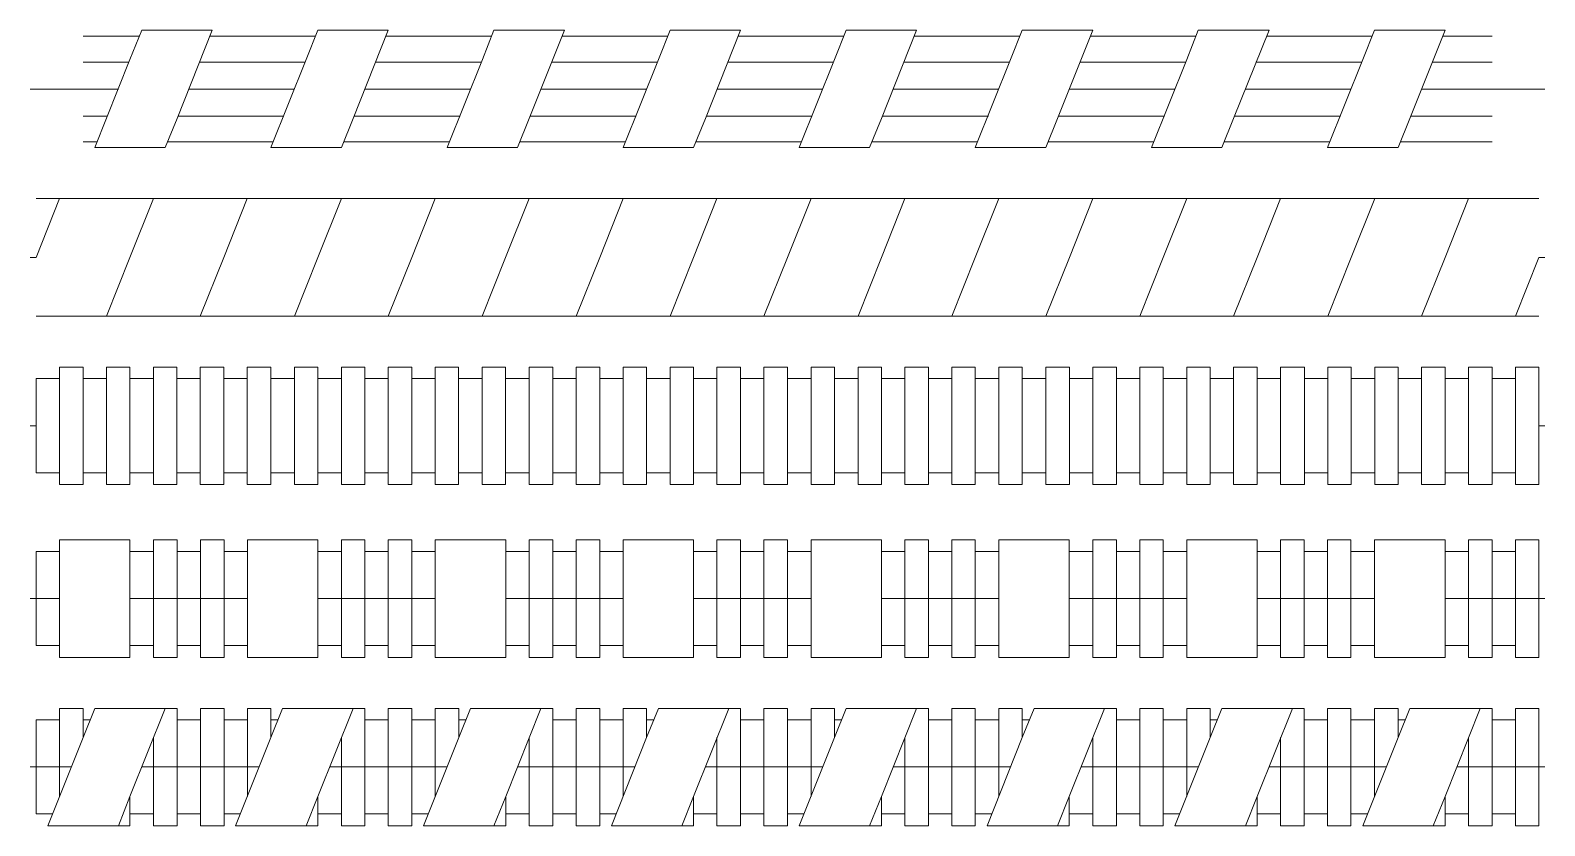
# Model space of a CAD drawing. Header units: inches. Extents: x 47316 to 59086, y 3141 to 11743.
# Drawn here: x 50332.7 to 50397.3, y 4978.8 to 5012.7 of the extents above; entities that cross this region are included whole.
import ezdxf

# ---------------------------------------------------------------- set-up
doc = ezdxf.new("R2010")
doc.units = ezdxf.units.IN
doc.header["$MEASUREMENT"] = 0
doc.layers.add('_BLACK_HOLE', color=7, linetype='Continuous')

msp = doc.modelspace()

# ---------------------------------------------------------------- linework, layer by layer
at = {"layer": '_BLACK_HOLE', "lineweight": 0}
for p, q in [((50336.945, 5011.47), (50337.452, 5012.718)), ((50337.452, 5012.718), (50338.959, 5012.718)), ((50338.959, 5012.718), (50340.453, 5012.718)), ((50340.453, 5012.718), (50338.959, 5008.962)), ((50344.468, 5011.47), (50344.962, 5012.718)), ((50344.962, 5012.718), (50346.469, 5012.718)), ((50346.469, 5012.718), (50347.964, 5012.718)), ((50347.964, 5012.718), (50346.469, 5008.962)), ((50351.979, 5011.47), (50352.473, 5012.718)), ((50352.473, 5012.718), (50353.98, 5012.718)), ((50353.98, 5012.718), (50355.475, 5012.718)), ((50355.475, 5012.718), (50353.98, 5008.962)), ((50359.49, 5011.47), (50359.984, 5012.718)), ((50359.984, 5012.718), (50361.491, 5012.718)), ((50361.491, 5012.718), (50362.986, 5012.718)), ((50362.986, 5012.718), (50361.491, 5008.962)), ((50367.001, 5011.47), (50367.495, 5012.718)), ((50367.495, 5012.718), (50369.002, 5012.718)), ((50369.002, 5012.718), (50370.497, 5012.718)), ((50370.497, 5012.718), (50369.002, 5008.962)), ((50374.511, 5011.47), (50375.006, 5012.718)), ((50375.006, 5012.718), (50376.513, 5012.718)), ((50376.513, 5012.718), (50378.02, 5012.718)), ((50378.02, 5012.718), (50376.513, 5008.962)), ((50382.022, 5011.47), (50382.516, 5012.718)), ((50382.516, 5012.718), (50384.023, 5012.718)), ((50384.023, 5012.718), (50385.531, 5012.718)), ((50385.531, 5012.718), (50384.023, 5008.962)), ((50389.533, 5011.47), (50390.027, 5012.718)), ((50390.027, 5012.718), (50391.534, 5012.718)), ((50391.534, 5012.718), (50393.041, 5012.718)), ((50393.041, 5012.718), (50391.534, 5008.962)), ((50334.944, 5012.471), (50336.945, 5012.471)), ((50336.945, 5012.471), (50337.353, 5012.471)), ((50340.355, 5012.471), (50340.96, 5012.471)), ((50340.96, 5012.471), (50342.455, 5012.471)), ((50342.455, 5012.471), (50344.468, 5012.471)), ((50344.468, 5012.471), (50344.864, 5012.471)), ((50347.865, 5012.471), (50348.471, 5012.471)), ((50348.471, 5012.471), (50349.965, 5012.471)), ((50349.965, 5012.471), (50351.979, 5012.471)), ((50351.979, 5012.471), (50352.374, 5012.471)), ((50355.376, 5012.471), (50355.982, 5012.471)), ((50355.982, 5012.471), (50357.476, 5012.471)), ((50357.489, 5012.471), (50359.49, 5012.471)), ((50359.49, 5012.471), (50359.885, 5012.471)), ((50362.887, 5012.471), (50363.492, 5012.471)), ((50363.492, 5012.471), (50364.999, 5012.471)), ((50364.999, 5012.471), (50367.001, 5012.471)), ((50367.001, 5012.471), (50367.396, 5012.471)), ((50370.398, 5012.471), (50371.003, 5012.471)), ((50371.003, 5012.471), (50372.51, 5012.471)), ((50372.51, 5012.471), (50374.511, 5012.471)), ((50374.511, 5012.471), (50374.907, 5012.471)), ((50377.909, 5012.471), (50378.514, 5012.471)), ((50378.514, 5012.471), (50380.021, 5012.471)), ((50380.021, 5012.471), (50382.022, 5012.471)), ((50382.022, 5012.471), (50382.418, 5012.471)), ((50385.419, 5012.471), (50386.025, 5012.471)), ((50386.025, 5012.471), (50387.532, 5012.471)), ((50387.532, 5012.471), (50389.533, 5012.471)), ((50389.533, 5012.471), (50389.928, 5012.471)), ((50392.943, 5012.471), (50393.536, 5012.471)), ((50393.536, 5012.471), (50395.043, 5012.471)), ((50336.896, 5011.359), (50334.944, 5011.359)), ((50336.945, 5011.47), (50335.45, 5007.715)), ((50339.91, 5011.359), (50340.96, 5011.359)), ((50340.96, 5011.359), (50342.455, 5011.359)), ((50344.406, 5011.359), (50342.455, 5011.359)), ((50344.468, 5011.47), (50342.961, 5007.715)), ((50347.421, 5011.359), (50348.471, 5011.359)), ((50348.471, 5011.359), (50349.965, 5011.359)), ((50351.93, 5011.359), (50349.965, 5011.359)), ((50351.979, 5011.47), (50350.472, 5007.715)), ((50354.931, 5011.359), (50355.982, 5011.359)), ((50355.982, 5011.359), (50357.476, 5011.359)), ((50359.44, 5011.359), (50357.489, 5011.359)), ((50359.49, 5011.47), (50357.983, 5007.715)), ((50362.442, 5011.359), (50363.492, 5011.359)), ((50363.492, 5011.359), (50364.999, 5011.359)), ((50366.951, 5011.359), (50364.999, 5011.359)), ((50367.001, 5011.47), (50365.494, 5007.715)), ((50369.953, 5011.359), (50371.003, 5011.359)), ((50371.003, 5011.359), (50372.51, 5011.359)), ((50374.462, 5011.359), (50372.51, 5011.359)), ((50374.511, 5011.47), (50373.004, 5007.715)), ((50377.464, 5011.359), (50378.514, 5011.359)), ((50378.514, 5011.359), (50380.021, 5011.359)), ((50381.973, 5011.359), (50380.021, 5011.359)), ((50382.022, 5011.47), (50380.515, 5007.715)), ((50384.975, 5011.359), (50386.025, 5011.359)), ((50386.025, 5011.359), (50387.532, 5011.359)), ((50389.484, 5011.359), (50387.532, 5011.359)), ((50389.533, 5011.47), (50388.026, 5007.715)), ((50392.485, 5011.359), (50393.536, 5011.359)), ((50393.536, 5011.359), (50395.043, 5011.359)), ((50332.696, 5010.21), (50334.944, 5010.21)), ((50334.944, 5010.21), (50336.451, 5010.21)), ((50340.96, 5010.21), (50339.453, 5010.21)), ((50340.96, 5010.21), (50342.455, 5010.21)), ((50342.455, 5010.21), (50343.962, 5010.21)), ((50348.471, 5010.21), (50346.964, 5010.21)), ((50348.471, 5010.21), (50349.965, 5010.21)), ((50349.965, 5010.21), (50351.473, 5010.21)), ((50355.982, 5010.21), (50354.474, 5010.21)), ((50355.982, 5010.21), (50357.476, 5010.21)), ((50357.476, 5010.21), (50357.489, 5010.21)), ((50357.489, 5010.21), (50358.983, 5010.21)), ((50363.492, 5010.21), (50361.985, 5010.21)), ((50363.492, 5010.21), (50364.999, 5010.21)), ((50364.999, 5010.21), (50366.494, 5010.21)), ((50371.003, 5010.21), (50369.496, 5010.21)), ((50371.003, 5010.21), (50372.51, 5010.21)), ((50372.51, 5010.21), (50374.005, 5010.21)), ((50378.514, 5010.21), (50377.007, 5010.21)), ((50378.514, 5010.21), (50380.021, 5010.21)), ((50380.021, 5010.21), (50381.516, 5010.21)), ((50386.025, 5010.21), (50384.53, 5010.21)), ((50386.025, 5010.21), (50387.532, 5010.21)), ((50387.532, 5010.21), (50389.027, 5010.21)), ((50393.536, 5010.21), (50392.041, 5010.21)), ((50393.536, 5010.21), (50395.043, 5010.21)), ((50395.043, 5010.21), (50397.291, 5010.21)), ((50335.994, 5009.061), (50334.944, 5009.061)), ((50338.452, 5007.715), (50338.959, 5008.962)), ((50339.008, 5009.061), (50340.96, 5009.061)), ((50340.96, 5009.061), (50342.455, 5009.061)), ((50343.505, 5009.061), (50342.455, 5009.061)), ((50345.963, 5007.715), (50346.469, 5008.962)), ((50346.519, 5009.061), (50348.471, 5009.061)), ((50348.471, 5009.061), (50349.965, 5009.061)), ((50351.028, 5009.061), (50349.965, 5009.061)), ((50353.474, 5007.715), (50353.98, 5008.962)), ((50354.03, 5009.061), (50355.982, 5009.061)), ((50355.982, 5009.061), (50357.476, 5009.061)), ((50358.539, 5009.061), (50357.489, 5009.061)), ((50360.985, 5007.715), (50361.491, 5008.962)), ((50361.54, 5009.061), (50363.492, 5009.061)), ((50363.492, 5009.061), (50364.999, 5009.061)), ((50366.049, 5009.061), (50364.999, 5009.061)), ((50368.495, 5007.715), (50369.002, 5008.962)), ((50369.051, 5009.061), (50371.003, 5009.061)), ((50371.003, 5009.061), (50372.51, 5009.061)), ((50373.56, 5009.061), (50372.51, 5009.061)), ((50376.006, 5007.715), (50376.513, 5008.962)), ((50376.562, 5009.061), (50378.514, 5009.061)), ((50378.514, 5009.061), (50380.021, 5009.061)), ((50381.071, 5009.061), (50380.021, 5009.061)), ((50383.517, 5007.715), (50384.023, 5008.962)), ((50384.073, 5009.061), (50386.025, 5009.061)), ((50386.025, 5009.061), (50387.532, 5009.061)), ((50388.582, 5009.061), (50387.532, 5009.061)), ((50391.04, 5007.715), (50391.534, 5008.962)), ((50391.584, 5009.061), (50393.536, 5009.061)), ((50393.536, 5009.061), (50395.043, 5009.061)), ((50334.944, 5007.962), (50335.549, 5007.962)), ((50335.45, 5007.715), (50336.945, 5007.715)), ((50336.945, 5007.715), (50338.452, 5007.715)), ((50338.551, 5007.962), (50338.959, 5007.962)), ((50340.96, 5007.962), (50338.959, 5007.962)), ((50340.96, 5007.962), (50342.455, 5007.962)), ((50342.455, 5007.962), (50343.06, 5007.962)), ((50342.961, 5007.715), (50344.468, 5007.715)), ((50344.468, 5007.715), (50345.963, 5007.715)), ((50346.062, 5007.962), (50346.469, 5007.962)), ((50348.471, 5007.962), (50346.469, 5007.962)), ((50348.471, 5007.962), (50349.965, 5007.962)), ((50349.965, 5007.962), (50350.571, 5007.962)), ((50350.472, 5007.715), (50351.979, 5007.715)), ((50351.979, 5007.715), (50353.474, 5007.715)), ((50353.573, 5007.962), (50353.98, 5007.962)), ((50355.982, 5007.962), (50353.98, 5007.962)), ((50355.982, 5007.962), (50357.476, 5007.962)), ((50357.489, 5007.962), (50358.082, 5007.962)), ((50357.983, 5007.715), (50359.49, 5007.715)), ((50359.49, 5007.715), (50360.985, 5007.715)), ((50361.083, 5007.962), (50361.491, 5007.962)), ((50363.492, 5007.962), (50361.491, 5007.962)), ((50363.492, 5007.962), (50364.999, 5007.962)), ((50364.999, 5007.962), (50365.592, 5007.962)), ((50365.494, 5007.715), (50367.001, 5007.715)), ((50367.001, 5007.715), (50368.495, 5007.715)), ((50368.594, 5007.962), (50369.002, 5007.962)), ((50371.003, 5007.962), (50369.002, 5007.962)), ((50371.003, 5007.962), (50372.51, 5007.962)), ((50372.51, 5007.962), (50373.103, 5007.962)), ((50373.004, 5007.715), (50374.511, 5007.715)), ((50374.511, 5007.715), (50376.006, 5007.715)), ((50376.105, 5007.962), (50376.513, 5007.962)), ((50378.514, 5007.962), (50376.513, 5007.962)), ((50378.514, 5007.962), (50380.021, 5007.962)), ((50380.021, 5007.962), (50380.614, 5007.962)), ((50380.515, 5007.715), (50382.022, 5007.715)), ((50382.022, 5007.715), (50383.517, 5007.715)), ((50383.628, 5007.962), (50384.023, 5007.962)), ((50386.025, 5007.962), (50384.023, 5007.962)), ((50386.025, 5007.962), (50387.532, 5007.962)), ((50387.532, 5007.962), (50388.125, 5007.962)), ((50388.026, 5007.715), (50389.533, 5007.715)), ((50389.533, 5007.715), (50391.04, 5007.715)), ((50391.139, 5007.962), (50391.534, 5007.962)), ((50393.536, 5007.962), (50391.534, 5007.962)), ((50393.536, 5007.962), (50395.043, 5007.962)), ((50332.943, 5003.033), (50333.943, 5005.54)), ((50332.943, 5005.54), (50334.944, 5005.54)), ((50334.944, 5005.54), (50336.945, 5005.54)), ((50336.945, 5003.033), (50337.946, 5005.54)), ((50336.945, 5005.54), (50338.946, 5005.54)), ((50338.946, 5005.54), (50340.948, 5005.54)), ((50340.948, 5003.033), (50341.948, 5005.54)), ((50340.948, 5005.54), (50342.961, 5005.54)), ((50342.961, 5005.54), (50344.962, 5005.54)), ((50344.962, 5003.033), (50345.963, 5005.54)), ((50344.962, 5005.54), (50346.964, 5005.54)), ((50346.964, 5005.54), (50348.965, 5005.54)), ((50348.965, 5003.033), (50349.965, 5005.54)), ((50348.965, 5005.54), (50350.966, 5005.54)), ((50350.966, 5005.54), (50352.967, 5005.54)), ((50352.967, 5003.033), (50353.98, 5005.54)), ((50352.967, 5005.54), (50354.981, 5005.54)), ((50354.981, 5005.54), (50356.982, 5005.54)), ((50356.982, 5003.033), (50357.983, 5005.54)), ((50356.982, 5005.54), (50358.983, 5005.54)), ((50358.983, 5005.54), (50360.985, 5005.54)), ((50360.985, 5003.033), (50361.985, 5005.54)), ((50360.985, 5005.54), (50362.986, 5005.54)), ((50362.986, 5005.54), (50364.987, 5005.54)), ((50364.999, 5003.033), (50366, 5005.54)), ((50364.999, 5005.54), (50367.001, 5005.54)), ((50367.001, 5005.54), (50369.002, 5005.54)), ((50369.002, 5003.033), (50370.003, 5005.54)), ((50369.002, 5005.54), (50371.003, 5005.54)), ((50371.003, 5005.54), (50373.004, 5005.54)), ((50373.004, 5003.033), (50374.005, 5005.54)), ((50373.004, 5005.54), (50375.006, 5005.54)), ((50375.006, 5005.54), (50377.019, 5005.54)), ((50377.019, 5003.033), (50378.02, 5005.54)), ((50377.019, 5005.54), (50379.02, 5005.54)), ((50379.02, 5005.54), (50381.022, 5005.54)), ((50381.022, 5003.033), (50382.022, 5005.54)), ((50381.022, 5005.54), (50383.023, 5005.54)), ((50383.023, 5005.54), (50385.024, 5005.54)), ((50385.024, 5003.033), (50386.025, 5005.54)), ((50385.024, 5005.54), (50387.038, 5005.54)), ((50387.038, 5005.54), (50389.039, 5005.54)), ((50389.039, 5003.033), (50390.04, 5005.54)), ((50389.039, 5005.54), (50391.04, 5005.54)), ((50391.04, 5005.54), (50393.041, 5005.54)), ((50393.041, 5003.033), (50394.042, 5005.54)), ((50393.041, 5005.54), (50395.043, 5005.54)), ((50395.043, 5005.54), (50397.044, 5005.54)), ((50332.696, 5003.033), (50332.943, 5003.033)), ((50336.945, 5003.033), (50335.944, 5000.537)), ((50340.948, 5003.033), (50339.947, 5000.537)), ((50344.962, 5003.033), (50343.962, 5000.537)), ((50348.965, 5003.033), (50347.964, 5000.537)), ((50352.967, 5003.033), (50351.967, 5000.537)), ((50356.982, 5003.033), (50355.982, 5000.537)), ((50360.985, 5003.033), (50359.984, 5000.537)), ((50364.987, 5003.033), (50363.986, 5000.537)), ((50369.002, 5003.033), (50368.001, 5000.537)), ((50373.004, 5003.033), (50372.004, 5000.537)), ((50377.019, 5003.033), (50376.019, 5000.537)), ((50381.022, 5003.033), (50380.021, 5000.537)), ((50385.024, 5003.033), (50384.023, 5000.537)), ((50389.039, 5003.033), (50388.038, 5000.537)), ((50393.041, 5003.033), (50392.041, 5000.537)), ((50397.044, 5003.033), (50396.043, 5000.537)), ((50397.044, 5003.033), (50397.291, 5003.033)), ((50334.944, 5000.537), (50332.943, 5000.537)), ((50336.945, 5000.537), (50334.944, 5000.537)), ((50338.946, 5000.537), (50336.945, 5000.537)), ((50340.948, 5000.537), (50338.946, 5000.537)), ((50342.961, 5000.537), (50340.948, 5000.537)), ((50344.962, 5000.537), (50342.961, 5000.537)), ((50346.964, 5000.537), (50344.962, 5000.537)), ((50348.965, 5000.537), (50346.964, 5000.537)), ((50350.966, 5000.537), (50348.965, 5000.537)), ((50352.967, 5000.537), (50350.966, 5000.537)), ((50354.981, 5000.537), (50352.967, 5000.537)), ((50356.982, 5000.537), (50354.981, 5000.537)), ((50358.983, 5000.537), (50356.982, 5000.537)), ((50360.985, 5000.537), (50358.983, 5000.537)), ((50362.986, 5000.537), (50360.985, 5000.537)), ((50364.987, 5000.537), (50362.986, 5000.537)), ((50367.001, 5000.537), (50364.999, 5000.537)), ((50369.002, 5000.537), (50367.001, 5000.537)), ((50371.003, 5000.537), (50369.002, 5000.537)), ((50373.004, 5000.537), (50371.003, 5000.537)), ((50375.006, 5000.537), (50373.004, 5000.537)), ((50377.019, 5000.537), (50375.006, 5000.537)), ((50379.02, 5000.537), (50377.019, 5000.537)), ((50381.022, 5000.537), (50379.02, 5000.537)), ((50383.023, 5000.537), (50381.022, 5000.537)), ((50385.024, 5000.537), (50383.023, 5000.537)), ((50387.038, 5000.537), (50385.024, 5000.537)), ((50389.039, 5000.537), (50387.038, 5000.537)), ((50391.04, 5000.537), (50389.039, 5000.537)), ((50393.041, 5000.537), (50391.04, 5000.537)), ((50395.043, 5000.537), (50393.041, 5000.537)), ((50397.044, 5000.537), (50395.043, 5000.537)), ((50332.943, 4993.854), (50332.943, 4997.869)), ((50332.943, 4997.869), (50333.943, 4997.869)), ((50333.943, 4998.363), (50334.944, 4998.363)), ((50333.943, 4993.36), (50333.943, 4998.363)), ((50334.944, 4998.363), (50334.944, 4993.36)), ((50334.944, 4993.854), (50334.944, 4997.869)), ((50334.944, 4997.869), (50335.944, 4997.869)), ((50335.944, 4998.363), (50336.945, 4998.363)), ((50335.944, 4993.36), (50335.944, 4998.363)), ((50336.945, 4998.363), (50336.945, 4993.36)), ((50336.945, 4993.854), (50336.945, 4997.869)), ((50336.945, 4997.869), (50337.946, 4997.869)), ((50337.946, 4998.363), (50338.946, 4998.363)), ((50337.946, 4993.36), (50337.946, 4998.363)), ((50338.946, 4998.363), (50338.946, 4993.36)), ((50338.946, 4993.854), (50338.946, 4997.869)), ((50338.946, 4997.869), (50339.947, 4997.869)), ((50339.947, 4998.363), (50340.948, 4998.363)), ((50339.947, 4993.36), (50339.947, 4998.363)), ((50340.948, 4998.363), (50340.948, 4993.36)), ((50340.948, 4993.854), (50340.948, 4997.869)), ((50340.948, 4997.869), (50341.948, 4997.869)), ((50341.948, 4998.363), (50342.961, 4998.363)), ((50341.948, 4993.36), (50341.948, 4998.363)), ((50342.961, 4998.363), (50342.961, 4993.36)), ((50342.961, 4993.854), (50342.961, 4997.869)), ((50342.961, 4997.869), (50343.962, 4997.869)), ((50343.962, 4998.363), (50344.962, 4998.363)), ((50343.962, 4993.36), (50343.962, 4998.363)), ((50344.962, 4998.363), (50344.962, 4993.36)), ((50344.962, 4993.854), (50344.962, 4997.869)), ((50344.962, 4997.869), (50345.963, 4997.869)), ((50345.963, 4998.363), (50346.964, 4998.363)), ((50345.963, 4993.36), (50345.963, 4998.363)), ((50346.964, 4998.363), (50346.964, 4993.36)), ((50346.964, 4993.854), (50346.964, 4997.869)), ((50346.964, 4997.869), (50347.964, 4997.869)), ((50347.964, 4998.363), (50348.965, 4998.363)), ((50347.964, 4993.36), (50347.964, 4998.363)), ((50348.965, 4998.363), (50348.965, 4993.36)), ((50348.965, 4993.854), (50348.965, 4997.869)), ((50348.965, 4997.869), (50349.965, 4997.869)), ((50349.965, 4998.363), (50350.966, 4998.363)), ((50349.965, 4993.36), (50349.965, 4998.363)), ((50350.966, 4998.363), (50350.966, 4993.36)), ((50350.966, 4993.854), (50350.966, 4997.869)), ((50350.966, 4997.869), (50351.967, 4997.869)), ((50351.967, 4998.363), (50352.967, 4998.363)), ((50351.967, 4993.36), (50351.967, 4998.363)), ((50352.967, 4998.363), (50352.967, 4993.36)), ((50352.967, 4993.854), (50352.967, 4997.869)), ((50352.967, 4997.869), (50353.98, 4997.869)), ((50353.98, 4998.363), (50354.981, 4998.363)), ((50353.98, 4993.36), (50353.98, 4998.363)), ((50354.981, 4998.363), (50354.981, 4993.36)), ((50354.981, 4993.854), (50354.981, 4997.869)), ((50354.981, 4997.869), (50355.982, 4997.869)), ((50355.982, 4998.363), (50356.982, 4998.363)), ((50355.982, 4993.36), (50355.982, 4998.363)), ((50356.982, 4998.363), (50356.982, 4993.36)), ((50356.982, 4993.854), (50356.982, 4997.869)), ((50356.982, 4997.869), (50357.983, 4997.869)), ((50357.983, 4998.363), (50358.983, 4998.363)), ((50357.983, 4993.36), (50357.983, 4998.363)), ((50358.983, 4998.363), (50358.983, 4993.36)), ((50358.983, 4993.854), (50358.983, 4997.869)), ((50358.983, 4997.869), (50359.984, 4997.869)), ((50359.984, 4998.363), (50360.985, 4998.363)), ((50359.984, 4993.36), (50359.984, 4998.363)), ((50360.985, 4998.363), (50360.985, 4993.36)), ((50360.985, 4993.854), (50360.985, 4997.869)), ((50360.985, 4997.869), (50361.985, 4997.869)), ((50361.985, 4998.363), (50362.986, 4998.363)), ((50361.985, 4993.36), (50361.985, 4998.363)), ((50362.986, 4998.363), (50362.986, 4993.36)), ((50362.986, 4993.854), (50362.986, 4997.869)), ((50362.986, 4997.869), (50363.986, 4997.869)), ((50363.986, 4998.363), (50364.999, 4998.363)), ((50363.986, 4993.36), (50363.986, 4998.363)), ((50364.999, 4998.363), (50364.999, 4993.36)), ((50364.999, 4993.854), (50364.999, 4997.869)), ((50364.999, 4997.869), (50366, 4997.869)), ((50366, 4998.363), (50367.001, 4998.363)), ((50366, 4993.36), (50366, 4998.363)), ((50367.001, 4998.363), (50367.001, 4993.36)), ((50367.001, 4993.854), (50367.001, 4997.869)), ((50367.001, 4997.869), (50368.001, 4997.869)), ((50368.001, 4998.363), (50369.002, 4998.363)), ((50368.001, 4993.36), (50368.001, 4998.363)), ((50369.002, 4998.363), (50369.002, 4993.36)), ((50369.002, 4993.854), (50369.002, 4997.869)), ((50369.002, 4997.869), (50370.003, 4997.869)), ((50370.003, 4998.363), (50371.003, 4998.363)), ((50370.003, 4993.36), (50370.003, 4998.363)), ((50371.003, 4998.363), (50371.003, 4993.36)), ((50371.003, 4993.854), (50371.003, 4997.869)), ((50371.003, 4997.869), (50372.004, 4997.869)), ((50372.004, 4998.363), (50373.004, 4998.363)), ((50372.004, 4993.36), (50372.004, 4998.363)), ((50373.004, 4998.363), (50373.004, 4993.36)), ((50373.004, 4993.854), (50373.004, 4997.869)), ((50373.004, 4997.869), (50374.005, 4997.869)), ((50374.005, 4998.363), (50375.006, 4998.363)), ((50374.005, 4993.36), (50374.005, 4998.363)), ((50375.006, 4998.363), (50375.006, 4993.36)), ((50375.006, 4993.854), (50375.006, 4997.869)), ((50375.006, 4997.869), (50376.019, 4997.869)), ((50376.019, 4998.363), (50377.019, 4998.363)), ((50376.019, 4993.36), (50376.019, 4998.363)), ((50377.019, 4998.363), (50377.019, 4993.36)), ((50377.019, 4993.854), (50377.019, 4997.869)), ((50377.019, 4997.869), (50378.02, 4997.869)), ((50378.02, 4998.363), (50379.02, 4998.363)), ((50378.02, 4993.36), (50378.02, 4998.363)), ((50379.02, 4998.363), (50379.02, 4993.36)), ((50379.02, 4993.854), (50379.02, 4997.869)), ((50379.02, 4997.869), (50380.021, 4997.869)), ((50380.021, 4998.363), (50381.022, 4998.363)), ((50380.021, 4993.36), (50380.021, 4998.363)), ((50381.022, 4998.363), (50381.022, 4993.36)), ((50381.022, 4993.854), (50381.022, 4997.869)), ((50381.022, 4997.869), (50382.022, 4997.869)), ((50382.022, 4998.363), (50383.023, 4998.363)), ((50382.022, 4993.36), (50382.022, 4998.363)), ((50383.023, 4998.363), (50383.023, 4993.36)), ((50383.023, 4993.854), (50383.023, 4997.869)), ((50383.023, 4997.869), (50384.023, 4997.869)), ((50384.023, 4998.363), (50385.024, 4998.363)), ((50384.023, 4993.36), (50384.023, 4998.363)), ((50385.024, 4998.363), (50385.024, 4993.36)), ((50385.024, 4993.854), (50385.024, 4997.869)), ((50385.024, 4997.869), (50386.025, 4997.869)), ((50386.025, 4998.363), (50387.038, 4998.363)), ((50386.025, 4993.36), (50386.025, 4998.363)), ((50387.038, 4998.363), (50387.038, 4993.36)), ((50387.038, 4993.854), (50387.038, 4997.869)), ((50387.038, 4997.869), (50388.038, 4997.869)), ((50388.038, 4998.363), (50389.039, 4998.363)), ((50388.038, 4993.36), (50388.038, 4998.363)), ((50389.039, 4998.363), (50389.039, 4993.36)), ((50389.039, 4993.854), (50389.039, 4997.869)), ((50389.039, 4997.869), (50390.04, 4997.869)), ((50390.04, 4998.363), (50391.04, 4998.363)), ((50390.04, 4993.36), (50390.04, 4998.363)), ((50391.04, 4998.363), (50391.04, 4993.36)), ((50391.04, 4993.854), (50391.04, 4997.869)), ((50391.04, 4997.869), (50392.041, 4997.869)), ((50392.041, 4998.363), (50393.041, 4998.363)), ((50392.041, 4993.36), (50392.041, 4998.363)), ((50393.041, 4998.363), (50393.041, 4993.36)), ((50393.041, 4993.854), (50393.041, 4997.869)), ((50393.041, 4997.869), (50394.042, 4997.869)), ((50394.042, 4998.363), (50395.043, 4998.363)), ((50394.042, 4993.36), (50394.042, 4998.363)), ((50395.043, 4998.363), (50395.043, 4993.36)), ((50395.043, 4993.854), (50395.043, 4997.869)), ((50395.043, 4997.869), (50396.043, 4997.869)), ((50396.043, 4998.363), (50397.044, 4998.363)), ((50396.043, 4993.36), (50396.043, 4998.363)), ((50397.044, 4998.363), (50397.044, 4993.36)), ((50332.696, 4995.855), (50332.943, 4995.855)), ((50397.044, 4995.855), (50397.291, 4995.855)), ((50333.943, 4993.854), (50332.943, 4993.854)), ((50334.944, 4993.36), (50333.943, 4993.36)), ((50335.944, 4993.854), (50334.944, 4993.854)), ((50336.945, 4993.36), (50335.944, 4993.36)), ((50337.946, 4993.854), (50336.945, 4993.854)), ((50338.946, 4993.36), (50337.946, 4993.36)), ((50339.947, 4993.854), (50338.946, 4993.854)), ((50340.948, 4993.36), (50339.947, 4993.36)), ((50341.948, 4993.854), (50340.948, 4993.854)), ((50342.961, 4993.36), (50341.948, 4993.36)), ((50343.962, 4993.854), (50342.961, 4993.854)), ((50344.962, 4993.36), (50343.962, 4993.36)), ((50345.963, 4993.854), (50344.962, 4993.854)), ((50346.964, 4993.36), (50345.963, 4993.36)), ((50347.964, 4993.854), (50346.964, 4993.854)), ((50348.965, 4993.36), (50347.964, 4993.36)), ((50349.965, 4993.854), (50348.965, 4993.854)), ((50350.966, 4993.36), (50349.965, 4993.36)), ((50351.967, 4993.854), (50350.966, 4993.854)), ((50352.967, 4993.36), (50351.967, 4993.36)), ((50353.98, 4993.854), (50352.967, 4993.854)), ((50354.981, 4993.36), (50353.98, 4993.36)), ((50355.982, 4993.854), (50354.981, 4993.854)), ((50356.982, 4993.36), (50355.982, 4993.36)), ((50357.983, 4993.854), (50356.982, 4993.854)), ((50358.983, 4993.36), (50357.983, 4993.36)), ((50359.984, 4993.854), (50358.983, 4993.854)), ((50360.985, 4993.36), (50359.984, 4993.36)), ((50361.985, 4993.854), (50360.985, 4993.854)), ((50362.986, 4993.36), (50361.985, 4993.36)), ((50363.986, 4993.854), (50362.986, 4993.854)), ((50364.999, 4993.36), (50363.986, 4993.36)), ((50366, 4993.854), (50364.999, 4993.854)), ((50367.001, 4993.36), (50366, 4993.36)), ((50368.001, 4993.854), (50367.001, 4993.854)), ((50369.002, 4993.36), (50368.001, 4993.36)), ((50370.003, 4993.854), (50369.002, 4993.854)), ((50371.003, 4993.36), (50370.003, 4993.36)), ((50372.004, 4993.854), (50371.003, 4993.854)), ((50373.004, 4993.36), (50372.004, 4993.36)), ((50374.005, 4993.854), (50373.004, 4993.854)), ((50375.006, 4993.36), (50374.005, 4993.36)), ((50376.019, 4993.854), (50375.006, 4993.854)), ((50377.019, 4993.36), (50376.019, 4993.36)), ((50378.02, 4993.854), (50377.019, 4993.854)), ((50379.02, 4993.36), (50378.02, 4993.36)), ((50380.021, 4993.854), (50379.02, 4993.854)), ((50381.022, 4993.36), (50380.021, 4993.36)), ((50382.022, 4993.854), (50381.022, 4993.854)), ((50383.023, 4993.36), (50382.022, 4993.36)), ((50384.023, 4993.854), (50383.023, 4993.854)), ((50385.024, 4993.36), (50384.023, 4993.36)), ((50386.025, 4993.854), (50385.024, 4993.854)), ((50387.038, 4993.36), (50386.025, 4993.36)), ((50388.038, 4993.854), (50387.038, 4993.854)), ((50389.039, 4993.36), (50388.038, 4993.36)), ((50390.04, 4993.854), (50389.039, 4993.854)), ((50391.04, 4993.36), (50390.04, 4993.36)), ((50392.041, 4993.854), (50391.04, 4993.854)), ((50393.041, 4993.36), (50392.041, 4993.36)), ((50394.042, 4993.854), (50393.041, 4993.854)), ((50395.043, 4993.36), (50394.042, 4993.36)), ((50396.043, 4993.854), (50395.043, 4993.854)), ((50397.044, 4993.36), (50396.043, 4993.36)), ((50334.944, 4990.988), (50333.943, 4990.988)), ((50333.943, 4990.988), (50333.943, 4985.985)), ((50334.944, 4990.988), (50336.945, 4990.988)), ((50336.945, 4990.988), (50336.945, 4985.985)), ((50337.958, 4990.988), (50338.959, 4990.988)), ((50337.958, 4985.985), (50337.958, 4990.988)), ((50338.959, 4990.988), (50338.959, 4985.985)), ((50339.959, 4990.988), (50340.96, 4990.988)), ((50339.959, 4985.985), (50339.959, 4990.988)), ((50340.96, 4990.988), (50340.96, 4985.985)), ((50342.961, 4990.988), (50341.961, 4990.988)), ((50341.961, 4990.988), (50341.961, 4985.985)), ((50342.961, 4990.988), (50344.962, 4990.988)), ((50344.962, 4990.988), (50344.962, 4985.985)), ((50345.963, 4990.988), (50346.964, 4990.988)), ((50345.963, 4985.985), (50345.963, 4990.988)), ((50346.964, 4990.988), (50346.964, 4985.985)), ((50347.964, 4990.988), (50348.965, 4990.988)), ((50347.964, 4985.985), (50347.964, 4990.988)), ((50348.965, 4990.988), (50348.965, 4985.985)), ((50350.978, 4990.988), (50349.965, 4990.988)), ((50349.965, 4990.988), (50349.965, 4985.985)), ((50350.978, 4990.988), (50352.98, 4990.988)), ((50352.98, 4990.988), (50352.98, 4985.985)), ((50353.98, 4990.988), (50354.981, 4990.988)), ((50353.98, 4985.985), (50353.98, 4990.988)), ((50354.981, 4990.988), (50354.981, 4985.985)), ((50355.982, 4990.988), (50356.982, 4990.988)), ((50355.982, 4985.985), (50355.982, 4990.988)), ((50356.982, 4990.988), (50356.982, 4985.985)), ((50358.983, 4990.988), (50357.983, 4990.988)), ((50357.983, 4990.988), (50357.983, 4985.985)), ((50358.983, 4990.988), (50360.985, 4990.988)), ((50360.985, 4990.988), (50360.985, 4985.985)), ((50361.985, 4990.988), (50362.986, 4990.988)), ((50361.985, 4985.985), (50361.985, 4990.988)), ((50362.986, 4990.988), (50362.986, 4985.985)), ((50363.986, 4990.988), (50364.999, 4990.988)), ((50363.986, 4985.985), (50363.986, 4990.988)), ((50364.999, 4990.988), (50364.999, 4985.985)), ((50367.001, 4990.988), (50366, 4990.988)), ((50366, 4990.988), (50366, 4985.985)), ((50367.001, 4990.988), (50369.002, 4990.988)), ((50369.002, 4990.988), (50369.002, 4985.985)), ((50370.003, 4990.988), (50371.003, 4990.988)), ((50370.003, 4985.985), (50370.003, 4990.988)), ((50371.003, 4990.988), (50371.003, 4985.985)), ((50372.004, 4990.988), (50373.004, 4990.988)), ((50372.004, 4985.985), (50372.004, 4990.988)), ((50373.004, 4990.988), (50373.004, 4985.985)), ((50375.006, 4990.988), (50374.005, 4990.988)), ((50374.005, 4990.988), (50374.005, 4985.985)), ((50375.006, 4990.988), (50377.007, 4990.988)), ((50377.007, 4990.988), (50377.007, 4985.985)), ((50378.02, 4990.988), (50379.02, 4990.988)), ((50378.02, 4985.985), (50378.02, 4990.988)), ((50379.02, 4990.988), (50379.02, 4985.985)), ((50380.021, 4990.988), (50381.022, 4990.988)), ((50380.021, 4985.985), (50380.021, 4990.988)), ((50381.022, 4990.988), (50381.022, 4985.985)), ((50383.023, 4990.988), (50382.022, 4990.988)), ((50382.022, 4990.988), (50382.022, 4985.985)), ((50383.023, 4990.988), (50385.024, 4990.988)), ((50385.024, 4990.988), (50385.024, 4985.985)), ((50386.025, 4990.988), (50387.025, 4990.988)), ((50386.025, 4985.985), (50386.025, 4990.988)), ((50387.025, 4990.988), (50387.025, 4985.985)), ((50388.026, 4990.988), (50389.027, 4990.988)), ((50388.026, 4985.985), (50388.026, 4990.988)), ((50389.027, 4990.988), (50389.027, 4985.985)), ((50391.04, 4990.988), (50390.027, 4990.988)), ((50390.027, 4990.988), (50390.027, 4985.985)), ((50391.04, 4990.988), (50393.041, 4990.988)), ((50393.041, 4990.988), (50393.041, 4985.985)), ((50394.042, 4990.988), (50395.043, 4990.988)), ((50394.042, 4985.985), (50394.042, 4990.988)), ((50395.043, 4990.988), (50395.043, 4985.985)), ((50396.043, 4990.988), (50397.044, 4990.988)), ((50396.043, 4985.985), (50396.043, 4990.988)), ((50397.044, 4990.988), (50397.044, 4985.985)), ((50332.943, 4986.492), (50332.943, 4990.494)), ((50332.943, 4990.494), (50333.943, 4990.494)), ((50336.945, 4986.492), (50336.945, 4990.494)), ((50336.945, 4990.494), (50337.958, 4990.494)), ((50338.959, 4986.492), (50338.959, 4990.494)), ((50338.959, 4990.494), (50339.959, 4990.494)), ((50340.96, 4986.492), (50340.96, 4990.494)), ((50340.96, 4990.494), (50341.961, 4990.494)), ((50344.962, 4986.492), (50344.962, 4990.494)), ((50344.962, 4990.494), (50345.963, 4990.494)), ((50346.964, 4986.492), (50346.964, 4990.494)), ((50346.964, 4990.494), (50347.964, 4990.494)), ((50348.965, 4986.492), (50348.965, 4990.494)), ((50348.965, 4990.494), (50349.965, 4990.494)), ((50352.98, 4986.492), (50352.98, 4990.494)), ((50352.98, 4990.494), (50353.98, 4990.494)), ((50354.981, 4986.492), (50354.981, 4990.494)), ((50354.981, 4990.494), (50355.982, 4990.494)), ((50356.982, 4986.492), (50356.982, 4990.494)), ((50356.982, 4990.494), (50357.983, 4990.494)), ((50360.985, 4986.492), (50360.985, 4990.494)), ((50360.985, 4990.494), (50361.985, 4990.494)), ((50362.986, 4986.492), (50362.986, 4990.494)), ((50362.986, 4990.494), (50363.986, 4990.494)), ((50364.999, 4986.492), (50364.999, 4990.494)), ((50364.999, 4990.494), (50366, 4990.494)), ((50369.002, 4986.492), (50369.002, 4990.494)), ((50369.002, 4990.494), (50370.003, 4990.494)), ((50371.003, 4986.492), (50371.003, 4990.494)), ((50371.003, 4990.494), (50372.004, 4990.494)), ((50373.004, 4986.492), (50373.004, 4990.494)), ((50373.004, 4990.494), (50374.005, 4990.494)), ((50377.007, 4986.492), (50377.007, 4990.494)), ((50377.007, 4990.494), (50378.02, 4990.494)), ((50379.02, 4986.492), (50379.02, 4990.494)), ((50379.02, 4990.494), (50380.021, 4990.494)), ((50381.022, 4986.492), (50381.022, 4990.494)), ((50381.022, 4990.494), (50382.022, 4990.494)), ((50385.024, 4986.492), (50385.024, 4990.494)), ((50385.024, 4990.494), (50386.025, 4990.494)), ((50387.025, 4986.492), (50387.025, 4990.494)), ((50387.025, 4990.494), (50388.026, 4990.494)), ((50389.027, 4986.492), (50389.027, 4990.494)), ((50389.027, 4990.494), (50390.027, 4990.494)), ((50393.041, 4986.492), (50393.041, 4990.494)), ((50393.041, 4990.494), (50394.042, 4990.494)), ((50395.043, 4986.492), (50395.043, 4990.494)), ((50395.043, 4990.494), (50396.043, 4990.494)), ((50332.696, 4988.493), (50332.943, 4988.493)), ((50332.943, 4988.493), (50333.943, 4988.493)), ((50336.945, 4988.493), (50338.959, 4988.493)), ((50338.959, 4988.493), (50340.96, 4988.493)), ((50340.96, 4988.493), (50341.961, 4988.493)), ((50344.962, 4988.493), (50346.964, 4988.493)), ((50346.964, 4988.493), (50348.965, 4988.493)), ((50348.965, 4988.493), (50349.965, 4988.493)), ((50352.98, 4988.493), (50354.981, 4988.493)), ((50354.981, 4988.493), (50356.982, 4988.493)), ((50356.982, 4988.493), (50357.983, 4988.493)), ((50360.985, 4988.493), (50362.986, 4988.493)), ((50362.986, 4988.493), (50364.999, 4988.493)), ((50364.999, 4988.493), (50366, 4988.493)), ((50369.002, 4988.493), (50371.003, 4988.493)), ((50371.003, 4988.493), (50373.004, 4988.493)), ((50373.004, 4988.493), (50374.005, 4988.493)), ((50377.007, 4988.493), (50379.02, 4988.493)), ((50379.02, 4988.493), (50381.022, 4988.493)), ((50381.022, 4988.493), (50382.022, 4988.493)), ((50385.024, 4988.493), (50387.025, 4988.493)), ((50387.025, 4988.493), (50389.027, 4988.493)), ((50389.027, 4988.493), (50390.027, 4988.493)), ((50393.041, 4988.493), (50395.043, 4988.493)), ((50395.043, 4988.493), (50397.044, 4988.493)), ((50397.044, 4988.493), (50397.291, 4988.493)), ((50333.943, 4986.492), (50332.943, 4986.492)), ((50337.958, 4986.492), (50336.945, 4986.492)), ((50339.959, 4986.492), (50338.959, 4986.492)), ((50341.961, 4986.492), (50340.96, 4986.492)), ((50345.963, 4986.492), (50344.962, 4986.492)), ((50347.964, 4986.492), (50346.964, 4986.492)), ((50349.965, 4986.492), (50348.965, 4986.492)), ((50353.98, 4986.492), (50352.98, 4986.492)), ((50355.982, 4986.492), (50354.981, 4986.492)), ((50357.983, 4986.492), (50356.982, 4986.492)), ((50361.985, 4986.492), (50360.985, 4986.492)), ((50363.986, 4986.492), (50362.986, 4986.492)), ((50366, 4986.492), (50364.999, 4986.492)), ((50370.003, 4986.492), (50369.002, 4986.492)), ((50372.004, 4986.492), (50371.003, 4986.492)), ((50374.005, 4986.492), (50373.004, 4986.492)), ((50378.02, 4986.492), (50377.007, 4986.492)), ((50380.021, 4986.492), (50379.02, 4986.492)), ((50382.022, 4986.492), (50381.022, 4986.492)), ((50386.025, 4986.492), (50385.024, 4986.492)), ((50388.026, 4986.492), (50387.025, 4986.492)), ((50390.027, 4986.492), (50389.027, 4986.492)), ((50394.042, 4986.492), (50393.041, 4986.492)), ((50396.043, 4986.492), (50395.043, 4986.492)), ((50333.943, 4985.985), (50334.944, 4985.985)), ((50336.945, 4985.985), (50334.944, 4985.985)), ((50338.959, 4985.985), (50337.958, 4985.985)), ((50340.96, 4985.985), (50339.959, 4985.985)), ((50341.961, 4985.985), (50342.961, 4985.985)), ((50344.962, 4985.985), (50342.961, 4985.985)), ((50346.964, 4985.985), (50345.963, 4985.985)), ((50348.965, 4985.985), (50347.964, 4985.985)), ((50349.965, 4985.985), (50350.978, 4985.985)), ((50352.98, 4985.985), (50350.978, 4985.985)), ((50354.981, 4985.985), (50353.98, 4985.985)), ((50356.982, 4985.985), (50355.982, 4985.985)), ((50357.983, 4985.985), (50358.983, 4985.985)), ((50360.985, 4985.985), (50358.983, 4985.985)), ((50362.986, 4985.985), (50361.985, 4985.985)), ((50364.999, 4985.985), (50363.986, 4985.985)), ((50366, 4985.985), (50367.001, 4985.985)), ((50369.002, 4985.985), (50367.001, 4985.985)), ((50371.003, 4985.985), (50370.003, 4985.985)), ((50373.004, 4985.985), (50372.004, 4985.985)), ((50374.005, 4985.985), (50375.006, 4985.985)), ((50377.007, 4985.985), (50375.006, 4985.985)), ((50379.02, 4985.985), (50378.02, 4985.985)), ((50381.022, 4985.985), (50380.021, 4985.985)), ((50382.022, 4985.985), (50383.023, 4985.985)), ((50385.024, 4985.985), (50383.023, 4985.985)), ((50387.025, 4985.985), (50386.025, 4985.985)), ((50389.027, 4985.985), (50388.026, 4985.985)), ((50390.027, 4985.985), (50391.04, 4985.985)), ((50393.041, 4985.985), (50391.04, 4985.985)), ((50395.043, 4985.985), (50394.042, 4985.985)), ((50397.044, 4985.985), (50396.043, 4985.985)), ((50334.944, 4983.811), (50333.943, 4983.811)), ((50333.943, 4983.811), (50333.943, 4980.056)), ((50334.944, 4982.563), (50334.944, 4983.811)), ((50334.944, 4982.563), (50335.45, 4983.811)), ((50335.45, 4983.811), (50336.945, 4983.811)), ((50336.945, 4983.811), (50338.959, 4983.811)), ((50338.452, 4983.811), (50336.945, 4980.056)), ((50338.959, 4983.811), (50338.959, 4978.808)), ((50339.959, 4983.811), (50340.96, 4983.811)), ((50339.959, 4978.808), (50339.959, 4983.811)), ((50340.96, 4983.811), (50340.96, 4978.808)), ((50342.961, 4983.811), (50341.961, 4983.811)), ((50341.961, 4983.811), (50341.961, 4980.056)), ((50342.961, 4982.563), (50342.961, 4983.811)), ((50342.961, 4982.563), (50343.455, 4983.811)), ((50343.455, 4983.811), (50344.962, 4983.811)), ((50344.962, 4983.811), (50346.964, 4983.811)), ((50346.469, 4983.811), (50344.962, 4980.056)), ((50346.964, 4983.811), (50346.964, 4978.808)), ((50347.964, 4983.811), (50348.965, 4983.811)), ((50347.964, 4978.808), (50347.964, 4983.811)), ((50348.965, 4983.811), (50348.965, 4978.808)), ((50350.978, 4983.811), (50349.965, 4983.811)), ((50349.965, 4983.811), (50349.965, 4980.056)), ((50350.978, 4982.563), (50350.978, 4983.811)), ((50350.978, 4982.563), (50351.473, 4983.811)), ((50351.473, 4983.811), (50352.98, 4983.811)), ((50352.98, 4983.811), (50354.981, 4983.811)), ((50354.474, 4983.811), (50352.98, 4980.056)), ((50354.981, 4983.811), (50354.981, 4978.808)), ((50355.982, 4983.811), (50356.982, 4983.811)), ((50355.982, 4978.808), (50355.982, 4983.811)), ((50356.982, 4983.811), (50356.982, 4978.808)), ((50358.983, 4983.811), (50357.983, 4983.811)), ((50357.983, 4983.811), (50357.983, 4980.056)), ((50358.983, 4982.563), (50358.983, 4983.811)), ((50358.983, 4982.563), (50359.49, 4983.811)), ((50359.49, 4983.811), (50360.985, 4983.811)), ((50360.985, 4983.811), (50362.986, 4983.811)), ((50362.492, 4983.811), (50360.985, 4980.056)), ((50362.986, 4983.811), (50362.986, 4978.808)), ((50363.986, 4983.811), (50364.999, 4983.811)), ((50363.986, 4978.808), (50363.986, 4983.811)), ((50364.999, 4983.811), (50364.999, 4978.808)), ((50367.001, 4983.811), (50366, 4983.811)), ((50366, 4983.811), (50366, 4980.056)), ((50367.001, 4982.563), (50367.001, 4983.811)), ((50367.001, 4982.563), (50367.495, 4983.811)), ((50367.495, 4983.811), (50369.002, 4983.811)), ((50369.002, 4983.811), (50371.003, 4983.811)), ((50370.497, 4983.811), (50369.002, 4980.056)), ((50371.003, 4983.811), (50371.003, 4978.808)), ((50372.004, 4983.811), (50373.004, 4983.811)), ((50372.004, 4978.808), (50372.004, 4983.811)), ((50373.004, 4983.811), (50373.004, 4978.808)), ((50375.006, 4983.811), (50374.005, 4983.811)), ((50374.005, 4983.811), (50374.005, 4980.056)), ((50375.006, 4982.563), (50375.006, 4983.811)), ((50375.006, 4982.563), (50375.512, 4983.811)), ((50375.512, 4983.811), (50377.007, 4983.811)), ((50377.007, 4983.811), (50379.02, 4983.811)), ((50378.514, 4983.811), (50377.007, 4980.056)), ((50379.02, 4983.811), (50379.02, 4978.808)), ((50380.021, 4983.811), (50381.022, 4983.811)), ((50380.021, 4978.808), (50380.021, 4983.811)), ((50381.022, 4983.811), (50381.022, 4978.808)), ((50383.023, 4983.811), (50382.022, 4983.811)), ((50382.022, 4983.811), (50382.022, 4980.056)), ((50383.023, 4982.563), (50383.023, 4983.811)), ((50383.023, 4982.563), (50383.517, 4983.811)), ((50383.517, 4983.811), (50385.024, 4983.811)), ((50385.024, 4983.811), (50387.025, 4983.811)), ((50386.531, 4983.811), (50385.024, 4980.056)), ((50387.025, 4983.811), (50387.025, 4978.808)), ((50388.026, 4983.811), (50389.027, 4983.811)), ((50388.026, 4978.808), (50388.026, 4983.811)), ((50389.027, 4983.811), (50389.027, 4978.808)), ((50391.04, 4983.811), (50390.027, 4983.811)), ((50390.027, 4983.811), (50390.027, 4980.056)), ((50391.04, 4982.563), (50391.04, 4983.811)), ((50391.04, 4982.563), (50391.534, 4983.811)), ((50391.534, 4983.811), (50393.041, 4983.811)), ((50393.041, 4983.811), (50395.043, 4983.811)), ((50394.536, 4983.811), (50393.041, 4980.056)), ((50395.043, 4983.811), (50395.043, 4978.808)), ((50396.043, 4983.811), (50397.044, 4983.811)), ((50396.043, 4978.808), (50396.043, 4983.811)), ((50397.044, 4983.811), (50397.044, 4978.808)), ((50332.943, 4979.314), (50332.943, 4983.317)), ((50332.943, 4983.317), (50333.943, 4983.317)), ((50334.944, 4983.317), (50335.253, 4983.317)), ((50338.959, 4979.314), (50338.959, 4983.317)), ((50338.959, 4983.317), (50339.959, 4983.317)), ((50340.96, 4979.314), (50340.96, 4983.317)), ((50340.96, 4983.317), (50341.961, 4983.317)), ((50342.961, 4983.317), (50343.258, 4983.317)), ((50346.964, 4979.314), (50346.964, 4983.317)), ((50346.964, 4983.317), (50347.964, 4983.317)), ((50348.965, 4979.314), (50348.965, 4983.317)), ((50348.965, 4983.317), (50349.965, 4983.317)), ((50350.978, 4983.317), (50351.275, 4983.317)), ((50354.981, 4979.314), (50354.981, 4983.317)), ((50354.981, 4983.317), (50355.982, 4983.317)), ((50356.982, 4979.314), (50356.982, 4983.317)), ((50356.982, 4983.317), (50357.983, 4983.317)), ((50358.983, 4983.317), (50359.28, 4983.317)), ((50362.986, 4979.314), (50362.986, 4983.317)), ((50362.986, 4983.317), (50363.986, 4983.317)), ((50364.999, 4979.314), (50364.999, 4983.317)), ((50364.999, 4983.317), (50366, 4983.317)), ((50367.001, 4983.317), (50367.297, 4983.317)), ((50371.003, 4979.314), (50371.003, 4983.317)), ((50371.003, 4983.317), (50372.004, 4983.317)), ((50373.004, 4979.314), (50373.004, 4983.317)), ((50373.004, 4983.317), (50374.005, 4983.317)), ((50375.006, 4983.317), (50375.314, 4983.317)), ((50379.02, 4979.314), (50379.02, 4983.317)), ((50379.02, 4983.317), (50380.021, 4983.317)), ((50381.022, 4979.314), (50381.022, 4983.317)), ((50381.022, 4983.317), (50382.022, 4983.317)), ((50383.023, 4983.317), (50383.319, 4983.317)), ((50387.025, 4979.314), (50387.025, 4983.317)), ((50387.025, 4983.317), (50388.026, 4983.317)), ((50389.027, 4979.314), (50389.027, 4983.317)), ((50389.027, 4983.317), (50390.027, 4983.317)), ((50391.04, 4983.317), (50391.337, 4983.317)), ((50395.043, 4979.314), (50395.043, 4983.317)), ((50395.043, 4983.317), (50396.043, 4983.317)), ((50333.449, 4978.808), (50334.944, 4982.563)), ((50337.958, 4978.808), (50337.958, 4982.563)), ((50341.454, 4978.808), (50342.961, 4982.563)), ((50345.963, 4978.808), (50345.963, 4982.563)), ((50349.471, 4978.808), (50350.978, 4982.563)), ((50353.98, 4978.808), (50353.98, 4982.563)), ((50357.489, 4978.808), (50358.983, 4982.563)), ((50361.985, 4978.808), (50361.985, 4982.563)), ((50365.494, 4978.808), (50367.001, 4982.563)), ((50370.003, 4978.808), (50370.003, 4982.563)), ((50373.511, 4978.808), (50375.006, 4982.563)), ((50378.02, 4978.808), (50378.02, 4982.563)), ((50381.516, 4978.808), (50383.023, 4982.563)), ((50386.025, 4978.808), (50386.025, 4982.563)), ((50389.533, 4978.808), (50391.04, 4982.563)), ((50394.042, 4978.808), (50394.042, 4982.563)), ((50332.696, 4981.316), (50332.943, 4981.316)), ((50332.943, 4981.316), (50334.45, 4981.316)), ((50337.452, 4981.316), (50338.959, 4981.316)), ((50338.959, 4981.316), (50340.96, 4981.316)), ((50340.96, 4981.316), (50342.455, 4981.316)), ((50345.469, 4981.316), (50346.964, 4981.316)), ((50346.964, 4981.316), (50348.965, 4981.316)), ((50348.965, 4981.316), (50350.472, 4981.316)), ((50353.474, 4981.316), (50354.981, 4981.316)), ((50354.981, 4981.316), (50356.982, 4981.316)), ((50356.982, 4981.316), (50358.489, 4981.316)), ((50361.491, 4981.316), (50362.986, 4981.316)), ((50362.986, 4981.316), (50364.999, 4981.316)), ((50364.999, 4981.316), (50366.494, 4981.316)), ((50369.496, 4981.316), (50371.003, 4981.316)), ((50371.003, 4981.316), (50373.004, 4981.316)), ((50373.004, 4981.316), (50374.511, 4981.316)), ((50377.513, 4981.316), (50379.02, 4981.316)), ((50379.02, 4981.316), (50381.022, 4981.316)), ((50381.022, 4981.316), (50382.516, 4981.316)), ((50385.531, 4981.316), (50387.025, 4981.316)), ((50387.025, 4981.316), (50389.027, 4981.316)), ((50389.027, 4981.316), (50390.534, 4981.316)), ((50393.536, 4981.316), (50395.043, 4981.316)), ((50395.043, 4981.316), (50397.044, 4981.316)), ((50397.044, 4981.316), (50397.291, 4981.316)), ((50336.451, 4978.808), (50336.945, 4980.056)), ((50336.945, 4980.056), (50336.945, 4978.808)), ((50344.468, 4978.808), (50344.962, 4980.056)), ((50344.962, 4980.056), (50344.962, 4978.808)), ((50352.473, 4978.808), (50352.98, 4980.056)), ((50352.98, 4980.056), (50352.98, 4978.808)), ((50360.49, 4978.808), (50360.985, 4980.056)), ((50360.985, 4980.056), (50360.985, 4978.808)), ((50368.495, 4978.808), (50369.002, 4980.056)), ((50369.002, 4980.056), (50369.002, 4978.808)), ((50376.513, 4978.808), (50377.007, 4980.056)), ((50377.007, 4980.056), (50377.007, 4978.808)), ((50384.53, 4978.808), (50385.024, 4980.056)), ((50385.024, 4980.056), (50385.024, 4978.808)), ((50392.535, 4978.808), (50393.041, 4980.056)), ((50393.041, 4980.056), (50393.041, 4978.808)), ((50333.647, 4979.314), (50332.943, 4979.314)), ((50336.945, 4979.314), (50337.958, 4979.314)), ((50339.959, 4979.314), (50338.959, 4979.314)), ((50341.664, 4979.314), (50340.96, 4979.314)), ((50344.962, 4979.314), (50345.963, 4979.314)), ((50347.964, 4979.314), (50346.964, 4979.314)), ((50349.669, 4979.314), (50348.965, 4979.314)), ((50352.98, 4979.314), (50353.98, 4979.314)), ((50355.982, 4979.314), (50354.981, 4979.314)), ((50357.686, 4979.314), (50356.982, 4979.314)), ((50360.985, 4979.314), (50361.985, 4979.314)), ((50363.986, 4979.314), (50362.986, 4979.314)), ((50365.691, 4979.314), (50364.999, 4979.314)), ((50369.002, 4979.314), (50370.003, 4979.314)), ((50372.004, 4979.314), (50371.003, 4979.314)), ((50373.708, 4979.314), (50373.004, 4979.314)), ((50377.007, 4979.314), (50378.02, 4979.314)), ((50380.021, 4979.314), (50379.02, 4979.314)), ((50381.726, 4979.314), (50381.022, 4979.314)), ((50385.024, 4979.314), (50386.025, 4979.314)), ((50388.026, 4979.314), (50387.025, 4979.314)), ((50389.731, 4979.314), (50389.027, 4979.314)), ((50393.041, 4979.314), (50394.042, 4979.314)), ((50396.043, 4979.314), (50395.043, 4979.314)), ((50334.944, 4978.808), (50333.449, 4978.808)), ((50336.945, 4978.808), (50334.944, 4978.808)), ((50338.959, 4978.808), (50337.958, 4978.808)), ((50340.96, 4978.808), (50339.959, 4978.808)), ((50342.961, 4978.808), (50341.454, 4978.808)), ((50344.962, 4978.808), (50342.961, 4978.808)), ((50346.964, 4978.808), (50345.963, 4978.808)), ((50348.965, 4978.808), (50347.964, 4978.808)), ((50350.978, 4978.808), (50349.471, 4978.808)), ((50352.98, 4978.808), (50350.978, 4978.808)), ((50354.981, 4978.808), (50353.98, 4978.808)), ((50356.982, 4978.808), (50355.982, 4978.808)), ((50358.983, 4978.808), (50357.489, 4978.808)), ((50360.985, 4978.808), (50358.983, 4978.808)), ((50362.986, 4978.808), (50361.985, 4978.808)), ((50364.999, 4978.808), (50363.986, 4978.808)), ((50367.001, 4978.808), (50365.494, 4978.808)), ((50369.002, 4978.808), (50367.001, 4978.808)), ((50371.003, 4978.808), (50370.003, 4978.808)), ((50373.004, 4978.808), (50372.004, 4978.808)), ((50375.006, 4978.808), (50373.511, 4978.808)), ((50377.007, 4978.808), (50375.006, 4978.808)), ((50379.02, 4978.808), (50378.02, 4978.808)), ((50381.022, 4978.808), (50380.021, 4978.808)), ((50383.023, 4978.808), (50381.516, 4978.808)), ((50385.024, 4978.808), (50383.023, 4978.808)), ((50387.025, 4978.808), (50386.025, 4978.808)), ((50389.027, 4978.808), (50388.026, 4978.808)), ((50391.04, 4978.808), (50389.533, 4978.808)), ((50393.041, 4978.808), (50391.04, 4978.808)), ((50395.043, 4978.808), (50394.042, 4978.808)), ((50397.044, 4978.808), (50396.043, 4978.808))]:
    msp.add_line(p, q, dxfattribs=at)

doc.saveas('drawing.dxf')
